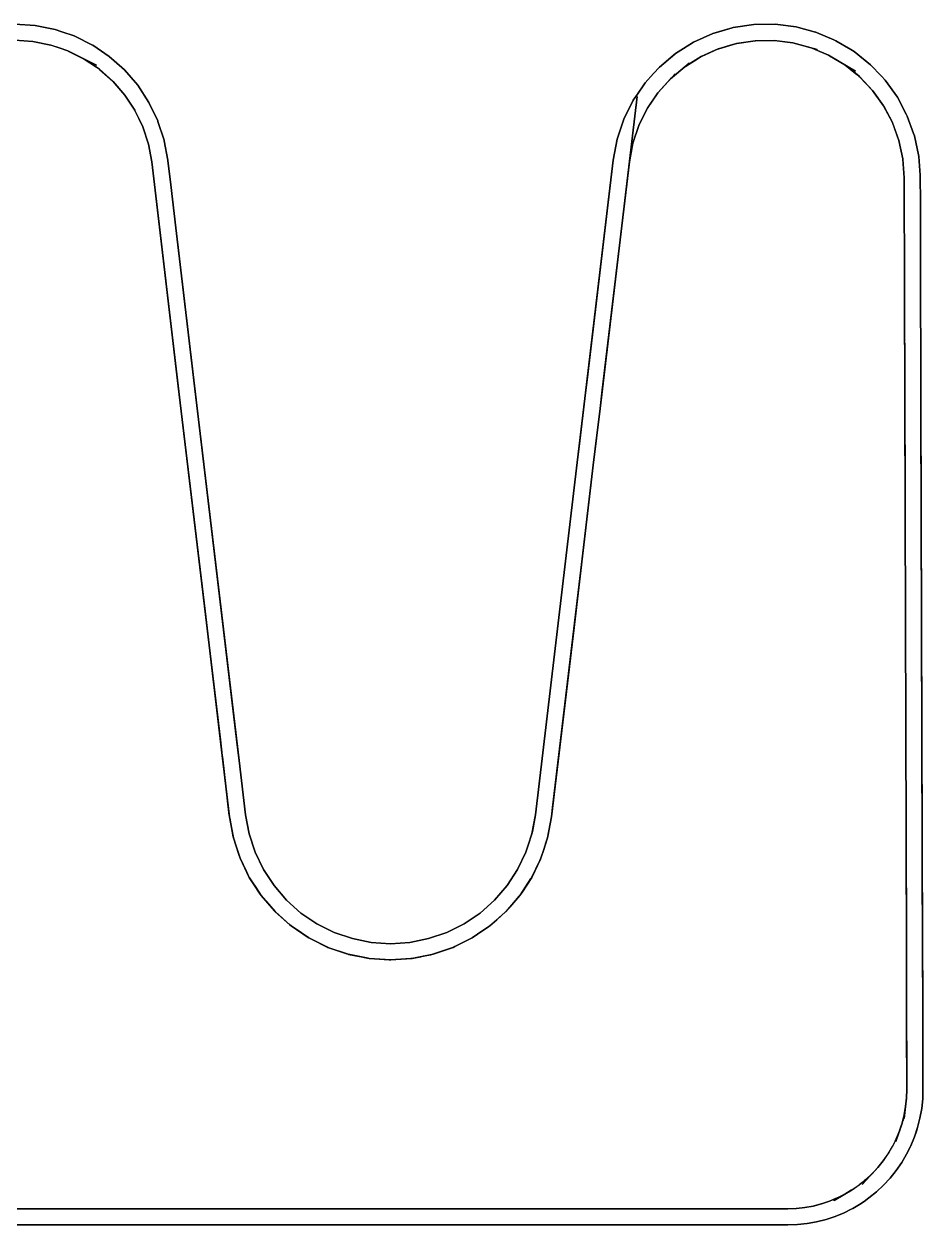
# Model space of a CAD drawing. Extents: x 0 to 2378, y 0 to 1682.
# Drawn here: x 1127.7 to 1294, y 993.3 to 1215.3 of the extents above; entities that cross this region are included whole.
import ezdxf

# ---------------------------------------------------------------- set-up
doc = ezdxf.new("R2010")
doc.units = 0
doc.layers.add('VISIBLE', color=7, linetype='CONTINUOUS')

msp = doc.modelspace()

# ---------------------------------------------------------------- linework, layer by layer
at = {"layer": 'VISIBLE'}
for p, q in [((1129.7938, 1215.0931), (1126.0438, 1215.3431)), ((1126.0438, 1215.3431), (1129.7938, 1215.0931)), ((1133.4839, 1214.353), (1129.7938, 1215.0931)), ((1129.7938, 1215.0931), (1133.4839, 1214.353)), ((1129.7938, 1215.0931), (1132.5875, 1214.5328)), ((1132.5875, 1214.5328), (1129.7938, 1215.0931)), ((1132.5875, 1214.5328), (1133.4839, 1214.353)), ((1133.4839, 1214.353), (1132.5875, 1214.5328)), ((1134.7677, 1213.9131), (1133.4839, 1214.353)), ((1133.4839, 1214.353), (1134.7677, 1213.9131)), ((1258.7245, 1214.6175), (1255.1638, 1213.573)), ((1255.1638, 1213.573), (1258.7245, 1214.6175)), ((1256.2891, 1213.9031), (1258.7245, 1214.6175)), ((1258.7245, 1214.6175), (1256.2891, 1213.9031)), ((1258.9138, 1214.6731), (1258.7245, 1214.6175)), ((1258.7245, 1214.6175), (1258.9138, 1214.6731)), ((1262.7739, 1215.2531), (1258.9138, 1214.6731)), ((1258.9138, 1214.6731), (1262.7739, 1215.2531)), ((1266.6839, 1215.293), (1262.7739, 1215.2531)), ((1262.7739, 1215.2531), (1266.6839, 1215.293)), ((1270.5638, 1214.8031), (1266.6839, 1215.293)), ((1266.6839, 1215.293), (1270.5638, 1214.8031)), ((1270.993, 1214.6872), (1270.5638, 1214.8031)), ((1270.5638, 1214.8031), (1270.993, 1214.6872)), ((1273.9088, 1213.9005), (1270.993, 1214.6872)), ((1270.993, 1214.6872), (1273.9088, 1213.9005)), ((1129.4039, 1212.123), (1126.0438, 1212.3431)), ((1126.0912, 1212.34), (1129.4039, 1212.123)), ((1129.4039, 1212.123), (1132.7039, 1211.463)), ((1132.7039, 1211.463), (1129.4039, 1212.123)), ((1129.4039, 1212.123), (1129.4503, 1212.1138)), ((1137.0438, 1213.133), (1134.7677, 1213.9131)), ((1134.7677, 1213.9131), (1137.0438, 1213.133)), ((1137.1679, 1213.0714), (1137.0438, 1213.133)), ((1137.0438, 1213.133), (1137.1679, 1213.0714)), ((1140.4039, 1211.463), (1137.1679, 1213.0714)), ((1137.1679, 1213.0714), (1140.4039, 1211.463)), ((1255.1638, 1213.573), (1251.5938, 1211.9731)), ((1251.5938, 1211.9731), (1255.1638, 1213.573)), ((1255.1638, 1213.573), (1256.2891, 1213.9031)), ((1256.2891, 1213.9031), (1255.1638, 1213.573)), ((1263.0139, 1212.263), (1259.5539, 1211.743)), ((1259.6026, 1211.7504), (1263.0139, 1212.263)), ((1266.5139, 1212.3031), (1263.0139, 1212.263)), ((1263.0139, 1212.263), (1263.0631, 1212.2636)), ((1263.0631, 1212.2636), (1266.5139, 1212.3031)), ((1266.5139, 1212.3031), (1266.5627, 1212.2969)), ((1269.9839, 1211.8631), (1266.5139, 1212.3031)), ((1266.5627, 1212.2969), (1269.9839, 1211.8631)), ((1274.3438, 1213.7831), (1273.9088, 1213.9005)), ((1273.9088, 1213.9005), (1274.3438, 1213.7831)), ((1273.9088, 1213.9005), (1274.2374, 1213.8118)), ((1274.2374, 1213.8118), (1273.9088, 1213.9005)), ((1274.2374, 1213.8118), (1274.3438, 1213.7831)), ((1274.3438, 1213.7831), (1274.2374, 1213.8118)), ((1277.5503, 1212.4292), (1274.3438, 1213.7831)), ((1274.3438, 1213.7831), (1277.5503, 1212.4292)), ((1277.9438, 1212.263), (1277.5503, 1212.4292)), ((1277.5503, 1212.4292), (1277.9438, 1212.263)), ((1280.6909, 1210.6148), (1277.9438, 1212.263)), ((1277.9438, 1212.263), (1280.6909, 1210.6148)), ((1129.4503, 1212.1138), (1132.7039, 1211.463)), ((1132.7039, 1211.463), (1132.7253, 1211.4557)), ((1132.7253, 1211.4557), (1132.7039, 1211.463)), ((1132.7253, 1211.4557), (1132.741, 1211.4556)), ((1132.741, 1211.4556), (1132.7253, 1211.4557)), ((1132.7253, 1211.4557), (1132.7486, 1211.4477)), ((1134.2681, 1210.9269), (1132.7253, 1211.4557)), ((1132.7486, 1211.4477), (1134.2681, 1210.9269)), ((1135.8838, 1210.373), (1134.2681, 1210.9269)), ((1134.2681, 1210.9269), (1135.8838, 1210.373)), ((1135.8838, 1210.373), (1141.1425, 1207.7525)), ((1141.1425, 1207.7525), (1135.8838, 1210.373)), ((1135.8838, 1210.373), (1135.9262, 1210.3519)), ((1138.8939, 1208.873), (1135.8838, 1210.373)), ((1135.9262, 1210.3519), (1138.8939, 1208.873)), ((1140.4799, 1211.4116), (1140.4039, 1211.463)), ((1140.4039, 1211.463), (1140.4799, 1211.4116)), ((1143.5238, 1209.353), (1140.4799, 1211.4116)), ((1140.4799, 1211.4116), (1143.5238, 1209.353)), ((1140.4799, 1211.4116), (1141.3031, 1210.8549)), ((1141.3031, 1210.8549), (1140.4799, 1211.4116)), ((1141.3031, 1210.8549), (1143.5238, 1209.353)), ((1143.5238, 1209.353), (1141.3031, 1210.8549)), ((1249.7126, 1210.7909), (1248.2838, 1209.8931)), ((1248.2838, 1209.8931), (1249.7126, 1210.7909)), ((1251.5938, 1211.9731), (1249.7126, 1210.7909)), ((1249.7126, 1210.7909), (1251.5938, 1211.9731)), ((1253.0139, 1209.323), (1256.184, 1210.7541)), ((1256.184, 1210.7541), (1253.0139, 1209.323)), ((1256.184, 1210.7541), (1253.8571, 1209.7037)), ((1253.8571, 1209.7037), (1256.184, 1210.7541)), ((1256.2039, 1210.763), (1256.184, 1210.7541)), ((1256.184, 1210.7541), (1256.2039, 1210.763)), ((1259.5539, 1211.743), (1256.2039, 1210.763)), ((1256.2039, 1210.763), (1258.8948, 1211.5502)), ((1258.8948, 1211.5502), (1256.2039, 1210.763)), ((1256.2039, 1210.763), (1256.251, 1210.7769)), ((1256.251, 1210.7769), (1259.5539, 1211.743)), ((1259.5539, 1211.743), (1259.6026, 1211.7504)), ((1269.9839, 1211.8631), (1274.4893, 1210.6501)), ((1274.4893, 1210.6501), (1269.9839, 1211.8631)), ((1269.9839, 1211.8631), (1270.0315, 1211.8502)), ((1273.3639, 1210.9531), (1269.9839, 1211.8631)), ((1270.0315, 1211.8502), (1273.3639, 1210.9531)), ((1273.3639, 1210.9531), (1274.0189, 1210.6744)), ((1274.0189, 1210.6744), (1273.3639, 1210.9531)), ((1273.3639, 1210.9531), (1273.4092, 1210.9337)), ((1274.0704, 1210.6524), (1273.3639, 1210.9531)), ((1273.4092, 1210.9337), (1274.0704, 1210.6524)), ((1274.0189, 1210.6744), (1274.0704, 1210.6524)), ((1274.0704, 1210.6524), (1274.0189, 1210.6744)), ((1276.5839, 1209.5831), (1274.0704, 1210.6524)), ((1274.0704, 1210.6524), (1276.5839, 1209.5831)), ((1281.2938, 1210.2531), (1280.6909, 1210.6148)), ((1280.6909, 1210.6148), (1281.2938, 1210.2531)), ((1284.3438, 1207.8131), (1281.2938, 1210.2531)), ((1281.2938, 1210.2531), (1284.3438, 1207.8131)), ((1281.2938, 1210.2531), (1282.3448, 1209.4123)), ((1282.3448, 1209.4123), (1281.2938, 1210.2531)), ((1138.8939, 1208.873), (1141.1468, 1207.3469)), ((1141.1468, 1207.3469), (1138.8939, 1208.873)), ((1138.8939, 1208.873), (1138.9331, 1208.8464)), ((1138.9331, 1208.8464), (1141.1468, 1207.3469)), ((1145.8391, 1207.2932), (1143.5238, 1209.353)), ((1143.5238, 1209.353), (1145.8391, 1207.2932)), ((1248.2838, 1209.8931), (1245.2838, 1207.383)), ((1245.2838, 1207.383), (1248.2838, 1209.8931)), ((1245.2838, 1207.383), (1248.1275, 1209.7623)), ((1248.1275, 1209.7623), (1245.2838, 1207.383)), ((1248.1275, 1209.7623), (1248.2838, 1209.8931)), ((1248.2838, 1209.8931), (1248.1275, 1209.7623)), ((1248.4375, 1206.1204), (1250.7999, 1208.0949)), ((1250.7999, 1208.0949), (1248.4375, 1206.1204)), ((1253.0139, 1209.323), (1250.0438, 1207.463)), ((1250.0438, 1207.463), (1250.7627, 1207.9132)), ((1250.7627, 1207.9132), (1250.0438, 1207.463)), ((1250.0857, 1207.4892), (1253.0139, 1209.323)), ((1250.7627, 1207.9132), (1250.7648, 1207.9145)), ((1250.7648, 1207.9145), (1250.7627, 1207.9132)), ((1250.7648, 1207.9145), (1252.2763, 1208.8611)), ((1252.2763, 1208.8611), (1250.7648, 1207.9145)), ((1253.8571, 1209.7037), (1253.0139, 1209.323)), ((1253.0139, 1209.323), (1253.0588, 1209.3433)), ((1253.0588, 1209.3433), (1253.8571, 1209.7037)), ((1276.5839, 1209.5831), (1281.5347, 1206.629)), ((1281.5347, 1206.629), (1276.5839, 1209.5831)), ((1276.5839, 1209.5831), (1276.6261, 1209.5578)), ((1276.7746, 1209.4693), (1276.5839, 1209.5831)), ((1276.6261, 1209.5578), (1276.7746, 1209.4693)), ((1279.5839, 1207.793), (1276.7746, 1209.4693)), ((1276.7746, 1209.4693), (1279.5839, 1207.793)), ((1279.5839, 1207.793), (1281.5629, 1206.2055)), ((1281.5629, 1206.2055), (1279.5839, 1207.793)), ((1279.5839, 1207.793), (1279.6223, 1207.7622)), ((1282.1493, 1205.7351), (1279.5839, 1207.793)), ((1279.6223, 1207.7622), (1282.1493, 1205.7351)), ((1282.3448, 1209.4123), (1284.3438, 1207.8131)), ((1284.3438, 1207.8131), (1282.3448, 1209.4123)), ((1286.3576, 1205.687), (1284.3438, 1207.8131)), ((1284.3438, 1207.8131), (1286.3576, 1205.687)), ((1141.1468, 1207.3469), (1141.2352, 1207.287)), ((1141.2352, 1207.287), (1141.1468, 1207.3469)), ((1141.6838, 1206.9831), (1141.1468, 1207.3469)), ((1141.1468, 1207.3469), (1141.6838, 1206.9831)), ((1141.6838, 1206.9831), (1141.7192, 1206.9516)), ((1144.1938, 1204.7531), (1141.6838, 1206.9831)), ((1141.7192, 1206.9516), (1144.1938, 1204.7531)), ((1146.3338, 1206.853), (1145.8391, 1207.2932)), ((1145.8391, 1207.2932), (1146.3338, 1206.853)), ((1148.7938, 1204.013), (1146.3338, 1206.853)), ((1146.3338, 1206.853), (1148.7938, 1204.013)), ((1244.187, 1206.169), (1242.6638, 1204.4831)), ((1242.6638, 1204.4831), (1244.187, 1206.169)), ((1245.2838, 1207.383), (1244.187, 1206.169)), ((1244.187, 1206.169), (1245.2838, 1207.383)), ((1245.0139, 1202.623), (1248.1776, 1206.1234)), ((1248.1776, 1206.1234), (1245.0139, 1202.623)), ((1247.3639, 1205.2231), (1248.4375, 1206.1204)), ((1248.4375, 1206.1204), (1247.3639, 1205.2231)), ((1247.4016, 1205.2546), (1248.4375, 1206.1204)), ((1250.0438, 1207.463), (1248.4375, 1206.1204)), ((1248.4375, 1206.1204), (1250.0438, 1207.463)), ((1250.0438, 1207.463), (1250.0857, 1207.4892)), ((1281.5629, 1206.2055), (1282.1493, 1205.7351)), ((1282.1493, 1205.7351), (1281.5629, 1206.2055)), ((1282.3138, 1205.603), (1282.1493, 1205.7351)), ((1282.1493, 1205.7351), (1282.3138, 1205.603)), ((1282.3138, 1205.603), (1282.3478, 1205.5673)), ((1284.7238, 1203.0631), (1282.3138, 1205.603)), ((1282.3478, 1205.5673), (1284.7238, 1203.0631)), ((1287.0338, 1204.9731), (1286.3576, 1205.687)), ((1286.3576, 1205.687), (1287.0338, 1204.9731)), ((1144.1938, 1204.7531), (1144.2248, 1204.7171)), ((1146.3939, 1202.2031), (1144.1938, 1204.7531)), ((1144.2248, 1204.7171), (1146.3939, 1202.2031)), ((1150.8538, 1200.8631), (1148.7938, 1204.013)), ((1148.7938, 1204.013), (1150.8538, 1200.8631)), ((1242.4213, 1204.1285), (1241.2105, 1202.3589)), ((1241.2105, 1202.3589), (1242.4213, 1204.1285)), ((1242.6638, 1204.4831), (1242.4213, 1204.1285)), ((1242.4213, 1204.1285), (1242.6638, 1204.4831)), ((1247.3639, 1205.2231), (1245.0139, 1202.623)), ((1245.047, 1202.6597), (1247.3639, 1205.2231)), ((1247.3639, 1205.2231), (1247.4016, 1205.2546)), ((1289.3138, 1201.793), (1287.0338, 1204.9731)), ((1287.0338, 1204.9731), (1289.3138, 1201.793)), ((1146.3939, 1202.2031), (1146.4199, 1202.1635)), ((1148.2438, 1199.3931), (1146.3939, 1202.2031)), ((1146.4199, 1202.1635), (1148.2438, 1199.3931)), ((1234.3017, 1144.2418), (1241.1598, 1201.9324)), ((1241.1598, 1201.9324), (1234.3017, 1144.2418)), ((1240.4539, 1201.2531), (1238.7138, 1197.7531)), ((1238.7138, 1197.7531), (1240.4539, 1201.2531)), ((1241.2105, 1202.3589), (1240.4539, 1201.2531)), ((1240.4539, 1201.2531), (1241.2105, 1202.3589)), ((1245.0139, 1202.623), (1243.0438, 1199.7331)), ((1243.0716, 1199.7738), (1245.0139, 1202.623)), ((1245.0139, 1202.623), (1245.047, 1202.6597)), ((1284.7238, 1203.0631), (1284.7524, 1203.0229)), ((1286.7538, 1200.213), (1284.7238, 1203.0631)), ((1284.7524, 1203.0229), (1286.7538, 1200.213)), ((1290.9412, 1198.6821), (1289.3138, 1201.793)), ((1289.3138, 1201.793), (1290.9412, 1198.6821)), ((1148.2438, 1199.3931), (1148.2644, 1199.3504)), ((1149.7039, 1196.3631), (1148.2438, 1199.3931)), ((1148.2644, 1199.3504), (1149.7039, 1196.3631)), ((1150.9194, 1200.7267), (1150.8538, 1200.8631)), ((1150.8538, 1200.8631), (1150.9194, 1200.7267)), ((1152.4839, 1197.4731), (1150.9194, 1200.7267)), ((1150.9194, 1200.7267), (1152.4839, 1197.4731)), ((1243.0438, 1199.7331), (1241.4839, 1196.603)), ((1241.5058, 1196.6471), (1243.0438, 1199.7331)), ((1243.0438, 1199.7331), (1243.0716, 1199.7738)), ((1286.7538, 1200.213), (1286.7768, 1200.1695)), ((1288.3838, 1197.123), (1286.7538, 1200.213)), ((1286.7768, 1200.1695), (1288.3838, 1197.123)), ((1152.5233, 1197.3528), (1152.4839, 1197.4731)), ((1152.4839, 1197.4731), (1152.5233, 1197.3528)), ((1153.6539, 1193.903), (1152.5233, 1197.3528)), ((1152.5233, 1197.3528), (1153.6539, 1193.903)), ((1238.7138, 1197.7531), (1237.4738, 1194.0531)), ((1237.4738, 1194.0531), (1238.7138, 1197.7531)), ((1241.4839, 1196.603), (1240.3739, 1193.293)), ((1240.3895, 1193.3397), (1241.4839, 1196.603)), ((1241.4839, 1196.603), (1241.5058, 1196.6471)), ((1288.3838, 1197.123), (1288.4005, 1197.0767)), ((1289.5638, 1193.8331), (1288.3838, 1197.123)), ((1288.4005, 1197.0767), (1289.5638, 1193.8331)), ((1291.1238, 1198.3331), (1290.9412, 1198.6821)), ((1290.9412, 1198.6821), (1291.1238, 1198.3331)), ((1292.3003, 1195.078), (1291.1238, 1198.3331)), ((1291.1238, 1198.3331), (1292.3003, 1195.078)), ((1149.7039, 1196.3631), (1149.7186, 1196.318)), ((1150.7539, 1193.1631), (1149.7039, 1196.3631)), ((1149.7186, 1196.318), (1150.7539, 1193.1631)), ((1292.4539, 1194.653), (1292.3003, 1195.078)), ((1292.3003, 1195.078), (1292.4539, 1194.653)), ((1293.1886, 1191.1791), (1292.4539, 1194.653)), ((1292.4539, 1194.653), (1293.1886, 1191.1791)), ((1150.7539, 1193.1631), (1150.7624, 1193.1164)), ((1151.3639, 1189.853), (1150.7539, 1193.1631)), ((1150.7624, 1193.1164), (1151.3639, 1189.853)), ((1153.6812, 1193.7564), (1153.6539, 1193.903)), ((1153.6539, 1193.903), (1153.6812, 1193.7564)), ((1154.3439, 1190.2031), (1153.6812, 1193.7564)), ((1153.6812, 1193.7564), (1154.3439, 1190.2031)), ((1237.4738, 1194.0531), (1236.7438, 1190.2031)), ((1236.7438, 1190.2031), (1237.4738, 1194.0531)), ((1240.3739, 1193.293), (1239.7238, 1189.853)), ((1239.733, 1189.9015), (1240.3739, 1193.293)), ((1240.3739, 1193.293), (1240.3895, 1193.3397)), ((1289.5638, 1193.8331), (1289.5741, 1193.7847)), ((1290.2938, 1190.403), (1289.5638, 1193.8331)), ((1289.5741, 1193.7847), (1290.2938, 1190.403)), ((1154.3548, 1190.111), (1154.3439, 1190.2031)), ((1154.3439, 1190.2031), (1154.3548, 1190.111)), ((1154.8914, 1185.5972), (1154.3548, 1190.111)), ((1154.3548, 1190.111), (1154.8914, 1185.5972)), ((1236.7438, 1190.2031), (1231.5053, 1146.1361)), ((1231.5053, 1146.1361), (1236.7438, 1190.2031)), ((1231.9143, 1149.5761), (1236.7438, 1190.2031)), ((1236.7438, 1190.2031), (1231.9143, 1149.5761)), ((1290.2938, 1190.403), (1290.2974, 1190.354)), ((1290.5438, 1186.9231), (1290.2938, 1190.403)), ((1290.2974, 1190.354), (1290.5438, 1186.9231)), ((1293.2639, 1190.823), (1293.1886, 1191.1791)), ((1293.1886, 1191.1791), (1293.2639, 1190.823)), ((1293.5091, 1187.4071), (1293.2639, 1190.823)), ((1293.2639, 1190.823), (1293.5091, 1187.4071)), ((1151.3639, 1189.853), (1156.6607, 1145.2955)), ((1156.6607, 1145.2955), (1151.3639, 1189.853)), ((1151.3639, 1189.853), (1151.5665, 1188.1481)), ((1156.2927, 1148.391), (1151.3639, 1189.853)), ((1151.5665, 1188.1481), (1156.2927, 1148.391)), ((1239.7238, 1189.853), (1234.711, 1147.6847)), ((1234.711, 1147.6847), (1239.7238, 1189.853)), ((1239.7238, 1189.853), (1239.733, 1189.9015)), ((1155.8316, 1177.6881), (1154.8914, 1185.5972)), ((1154.8914, 1185.5972), (1155.8316, 1177.6881)), ((1290.5438, 1186.9231), (1290.7271, 1125.1466)), ((1290.7271, 1125.1466), (1290.5438, 1186.9231)), ((1290.5438, 1186.9231), (1290.5509, 1184.5497)), ((1290.7181, 1128.1924), (1290.5438, 1186.9231)), ((1293.5438, 1186.9231), (1293.5091, 1187.4071)), ((1293.5091, 1187.4071), (1293.5438, 1186.9231)), ((1293.5564, 1182.7013), (1293.5438, 1186.9231)), ((1293.5438, 1186.9231), (1293.5564, 1182.7013)), ((1290.5509, 1184.5497), (1290.7181, 1128.1924)), ((1293.5793, 1174.966), (1293.5564, 1182.7013)), ((1293.5564, 1182.7013), (1293.5793, 1174.966)), ((1159.7373, 1144.8331), (1155.8316, 1177.6881)), ((1155.8316, 1177.6881), (1159.7373, 1144.8331)), ((1155.8316, 1177.6881), (1159.3693, 1147.9287)), ((1159.3693, 1147.9287), (1155.8316, 1177.6881)), ((1293.6731, 1143.364), (1293.5793, 1174.966)), ((1293.5793, 1174.966), (1293.6731, 1143.364)), ((1156.6607, 1145.2955), (1156.2927, 1148.391)), ((1156.2927, 1148.391), (1156.6607, 1145.2955)), ((1159.3693, 1147.9287), (1159.7373, 1144.8331)), ((1159.7373, 1144.8331), (1159.3693, 1147.9287)), ((1231.5053, 1146.1361), (1231.9143, 1149.5761)), ((1231.9143, 1149.5761), (1231.5053, 1146.1361)), ((1231.5053, 1146.1361), (1230.0934, 1134.2593)), ((1230.0934, 1134.2593), (1231.5053, 1146.1361)), ((1230.4488, 1137.2484), (1231.5053, 1146.1361)), ((1231.5053, 1146.1361), (1230.4488, 1137.2484)), ((1234.711, 1147.6847), (1234.3017, 1144.2418)), ((1234.3017, 1144.2418), (1234.711, 1147.6847)), ((1156.6607, 1145.2955), (1161.2333, 1106.8308)), ((1161.2333, 1106.8308), (1156.6607, 1145.2955)), ((1164.0665, 1082.9971), (1156.6607, 1145.2955)), ((1156.6607, 1145.2955), (1164.0665, 1082.9971)), ((1167.5367, 1079.2236), (1159.7373, 1144.8331)), ((1159.7373, 1144.8331), (1167.5367, 1079.2236)), ((1159.7373, 1144.8331), (1167.1973, 1082.0788)), ((1167.1973, 1082.0788), (1159.7373, 1144.8331)), ((1233.062, 1133.8131), (1234.3017, 1144.2418)), ((1234.3017, 1144.2418), (1233.062, 1133.8131)), ((1234.3017, 1144.2418), (1233.4174, 1136.8023)), ((1233.4174, 1136.8023), (1234.3017, 1144.2418)), ((1293.7285, 1124.6955), (1293.6731, 1143.364)), ((1293.6731, 1143.364), (1293.7285, 1124.6955)), ((1293.6731, 1143.364), (1293.7194, 1127.7414)), ((1293.7194, 1127.7414), (1293.6731, 1143.364)), ((1230.0934, 1134.2593), (1230.4488, 1137.2484)), ((1230.4488, 1137.2484), (1230.0934, 1134.2593)), ((1233.4174, 1136.8023), (1233.062, 1133.8131)), ((1233.062, 1133.8131), (1233.4174, 1136.8023)), ((1230.0934, 1134.2593), (1222.3538, 1069.153)), ((1222.3538, 1069.153), (1230.0934, 1134.2593)), ((1229.5591, 1104.3466), (1233.062, 1133.8131)), ((1233.062, 1133.8131), (1229.5591, 1104.3466)), ((1233.062, 1133.8131), (1230.7498, 1114.3622)), ((1230.7498, 1114.3622), (1233.062, 1133.8131)), ((1290.7271, 1125.1466), (1290.7181, 1128.1924)), ((1290.7181, 1128.1924), (1290.7271, 1125.1466)), ((1293.7194, 1127.7414), (1293.7285, 1124.6955)), ((1293.7285, 1124.6955), (1293.7194, 1127.7414)), ((1290.7271, 1125.1466), (1290.9037, 1065.6613)), ((1290.9037, 1065.6613), (1290.7271, 1125.1466)), ((1290.9627, 1045.7741), (1290.7271, 1125.1466)), ((1290.7271, 1125.1466), (1290.9627, 1045.7741)), ((1293.9732, 1042.2365), (1293.7285, 1124.6955)), ((1293.7285, 1124.6955), (1293.9732, 1042.2365)), ((1293.7285, 1124.6955), (1293.9653, 1044.8933)), ((1293.9653, 1044.8933), (1293.7285, 1124.6955)), ((1230.7498, 1114.3622), (1225.3338, 1068.8031)), ((1225.5365, 1070.508), (1230.7498, 1114.3622)), ((1161.2333, 1106.8308), (1164.4062, 1080.1394)), ((1164.4062, 1080.1394), (1161.2333, 1106.8308)), ((1225.3338, 1068.8031), (1229.491, 1103.7732)), ((1229.491, 1103.7732), (1225.3338, 1068.8031)), ((1229.491, 1103.7732), (1229.5591, 1104.3466)), ((1229.5591, 1104.3466), (1229.491, 1103.7732)), ((1164.4062, 1080.1394), (1164.0665, 1082.9971)), ((1164.0665, 1082.9971), (1164.4062, 1080.1394)), ((1167.1973, 1082.0788), (1167.5367, 1079.2236)), ((1167.5367, 1079.2236), (1167.1973, 1082.0788)), ((1164.4062, 1080.1394), (1164.4385, 1079.8676)), ((1164.4385, 1079.8676), (1164.4062, 1080.1394)), ((1165.7539, 1068.8031), (1164.4062, 1080.1394)), ((1164.4062, 1080.1394), (1165.7539, 1068.8031)), ((1164.4385, 1079.8676), (1165.7268, 1069.0307)), ((1165.7268, 1069.0307), (1164.4385, 1079.8676)), ((1168.7339, 1069.153), (1167.5367, 1079.2236)), ((1167.5367, 1079.2236), (1168.7339, 1069.153)), ((1225.3338, 1068.8031), (1225.5365, 1070.508)), ((1165.7268, 1069.0307), (1165.7404, 1068.9167)), ((1165.7404, 1068.9167), (1165.7268, 1069.0307)), ((1165.7404, 1068.9167), (1165.7526, 1068.8135)), ((1165.7526, 1068.8135), (1165.7404, 1068.9167)), ((1165.7526, 1068.8135), (1165.7539, 1068.8031)), ((1165.7539, 1068.8031), (1165.7526, 1068.8135)), ((1165.7539, 1068.8031), (1165.7684, 1068.7254)), ((1165.7684, 1068.7254), (1165.7539, 1068.8031)), ((1165.7539, 1068.8031), (1165.7641, 1068.7483)), ((1166.4839, 1064.9131), (1165.7539, 1068.8031)), ((1165.7641, 1068.7483), (1166.4839, 1064.9131)), ((1165.7684, 1068.7254), (1165.7821, 1068.6524)), ((1165.7821, 1068.6524), (1165.7684, 1068.7254)), ((1165.7821, 1068.6524), (1165.7929, 1068.5952)), ((1165.7929, 1068.5952), (1165.7821, 1068.6524)), ((1165.7929, 1068.5952), (1165.8006, 1068.5541)), ((1165.8006, 1068.5541), (1165.7929, 1068.5952)), ((1165.8006, 1068.5541), (1165.8055, 1068.5281)), ((1165.8055, 1068.5281), (1165.8006, 1068.5541)), ((1165.8055, 1068.5281), (1165.8076, 1068.5165)), ((1165.8076, 1068.5165), (1165.8055, 1068.5281)), ((1165.8076, 1068.5165), (1166.4459, 1065.1151)), ((1166.4459, 1065.1151), (1165.8076, 1068.5165)), ((1169.3838, 1065.653), (1168.7339, 1069.153)), ((1168.7339, 1069.153), (1169.3838, 1065.653)), ((1222.3538, 1069.153), (1221.7039, 1065.653)), ((1221.7039, 1065.653), (1222.3538, 1069.153)), ((1221.7808, 1066.0675), (1222.3538, 1069.153)), ((1222.3538, 1069.153), (1221.7808, 1066.0675)), ((1224.6038, 1064.9131), (1225.3338, 1068.8031)), ((1225.3338, 1068.8031), (1224.6038, 1064.9131)), ((1225.3338, 1068.8031), (1224.6619, 1065.2224)), ((1224.6619, 1065.2224), (1225.3338, 1068.8031)), ((1170.4938, 1062.2731), (1169.3838, 1065.653)), ((1169.3838, 1065.653), (1170.4938, 1062.2731)), ((1221.7039, 1065.653), (1221.0222, 1063.5772)), ((1221.0222, 1063.5772), (1221.7039, 1065.653)), ((1221.7039, 1065.653), (1221.7808, 1066.0675)), ((1221.7808, 1066.0675), (1221.7039, 1065.653)), ((1290.9037, 1065.6613), (1290.9705, 1043.1148)), ((1290.9705, 1043.1148), (1290.9037, 1065.6613)), ((1166.4459, 1065.1151), (1166.4462, 1065.1136)), ((1166.4462, 1065.1136), (1166.4459, 1065.1151)), ((1166.4462, 1065.1136), (1166.4839, 1064.9131)), ((1166.4839, 1064.9131), (1166.4462, 1065.1136)), ((1166.4839, 1064.9131), (1167.4957, 1061.8198)), ((1167.4957, 1061.8198), (1166.4839, 1064.9131)), ((1166.4839, 1064.9131), (1166.5012, 1064.8601)), ((1167.7138, 1061.153), (1166.4839, 1064.9131)), ((1166.5012, 1064.8601), (1167.7138, 1061.153)), ((1221.0222, 1063.5772), (1220.5939, 1062.2731)), ((1220.5939, 1062.2731), (1221.0222, 1063.5772)), ((1224.5367, 1064.7078), (1223.8922, 1062.7376)), ((1223.8922, 1062.7376), (1224.5367, 1064.7078)), ((1223.8922, 1062.7376), (1224.2929, 1063.9624)), ((1224.2929, 1063.9624), (1223.8922, 1062.7376)), ((1224.2929, 1063.9624), (1224.6038, 1064.9131)), ((1224.6038, 1064.9131), (1224.2929, 1063.9624)), ((1224.6038, 1064.9131), (1224.5367, 1064.7078)), ((1224.5367, 1064.7078), (1224.6038, 1064.9131)), ((1224.6619, 1065.2224), (1224.6038, 1064.9131)), ((1224.6038, 1064.9131), (1224.6141, 1064.9678)), ((1224.6141, 1064.9678), (1224.6619, 1065.2224)), ((1167.4957, 1061.8198), (1167.7138, 1061.153)), ((1167.7138, 1061.153), (1167.4957, 1061.8198)), ((1172.0339, 1059.0531), (1170.4938, 1062.2731)), ((1170.4938, 1062.2731), (1172.0339, 1059.0531)), ((1220.5939, 1062.2731), (1219.0538, 1059.0531)), ((1219.0538, 1059.0531), (1220.5939, 1062.2731)), ((1223.3739, 1061.153), (1223.8922, 1062.7376)), ((1223.8922, 1062.7376), (1223.3739, 1061.153)), ((1223.3739, 1061.153), (1223.3912, 1061.206)), ((1223.3912, 1061.206), (1223.8922, 1062.7376)), ((1167.7138, 1061.153), (1168.9003, 1058.676)), ((1168.9003, 1058.676), (1167.7138, 1061.153)), ((1167.7138, 1061.153), (1167.7379, 1061.1028)), ((1169.4239, 1057.583), (1167.7138, 1061.153)), ((1167.7379, 1061.1028), (1169.4239, 1057.583)), ((1173.9938, 1056.083), (1172.0339, 1059.0531)), ((1172.0339, 1059.0531), (1173.9938, 1056.083)), ((1219.0538, 1059.0531), (1217.0939, 1056.083)), ((1217.0939, 1056.083), (1219.0538, 1059.0531)), ((1223.2914, 1060.9809), (1221.6638, 1057.583)), ((1221.685, 1057.6271), (1223.1727, 1060.7331)), ((1223.1727, 1060.7331), (1221.685, 1057.6271)), ((1221.6879, 1057.6333), (1223.2914, 1060.9809)), ((1223.1727, 1060.7331), (1223.3739, 1061.153)), ((1223.3739, 1061.153), (1223.1727, 1060.7331)), ((1223.3739, 1061.153), (1223.2914, 1060.9809)), ((1223.2914, 1060.9809), (1223.3739, 1061.153)), ((1168.9003, 1058.676), (1169.4239, 1057.583)), ((1169.4239, 1057.583), (1168.9003, 1058.676)), ((1169.4239, 1057.583), (1170.6116, 1055.7713)), ((1170.6116, 1055.7713), (1169.4239, 1057.583)), ((1169.4239, 1057.583), (1169.4544, 1057.5364)), ((1170.2611, 1056.306), (1169.4239, 1057.583)), ((1169.4544, 1057.5364), (1170.2611, 1056.306)), ((1221.5216, 1057.366), (1219.4938, 1054.2731)), ((1219.5244, 1054.3197), (1221.5216, 1057.366)), ((1219.809, 1054.7539), (1221.6638, 1057.583)), ((1221.6638, 1057.583), (1219.809, 1054.7539)), ((1221.6638, 1057.583), (1221.5216, 1057.366)), ((1221.5216, 1057.366), (1221.6638, 1057.583)), ((1221.6638, 1057.583), (1221.6879, 1057.6333)), ((1221.6638, 1057.583), (1221.685, 1057.6271)), ((1221.685, 1057.6271), (1221.6638, 1057.583)), ((1171.4591, 1054.4786), (1170.2611, 1056.306)), ((1170.2611, 1056.306), (1171.4591, 1054.4786)), ((1170.6116, 1055.7713), (1171.5939, 1054.2731)), ((1171.5939, 1054.2731), (1170.6116, 1055.7713)), ((1176.3238, 1053.3831), (1173.9938, 1056.083)), ((1173.9938, 1056.083), (1176.3238, 1053.3831)), ((1217.0939, 1056.083), (1214.7639, 1053.3831)), ((1214.7639, 1053.3831), (1217.0939, 1056.083)), ((1219.4938, 1054.2731), (1219.809, 1054.7539)), ((1219.809, 1054.7539), (1219.4938, 1054.2731)), ((1171.5939, 1054.2731), (1171.4591, 1054.4786)), ((1171.4591, 1054.4786), (1171.5939, 1054.2731)), ((1171.5939, 1054.2731), (1172.5792, 1053.1318)), ((1172.5792, 1053.1318), (1171.5939, 1054.2731)), ((1171.5939, 1054.2731), (1171.6303, 1054.2308)), ((1174.0587, 1051.4181), (1171.5939, 1054.2731)), ((1171.6303, 1054.2308), (1174.0587, 1051.4181)), ((1172.5792, 1053.1318), (1172.5792, 1053.1317)), ((1172.5792, 1053.1317), (1172.5792, 1053.1318)), ((1172.5792, 1053.1317), (1174.1838, 1051.2731)), ((1174.1838, 1051.2731), (1172.5792, 1053.1317)), ((1178.9839, 1051.013), (1176.3238, 1053.3831)), ((1176.3238, 1053.3831), (1178.9839, 1051.013)), ((1214.7639, 1053.3831), (1212.1038, 1051.013)), ((1212.1038, 1051.013), (1214.7639, 1053.3831)), ((1219.348, 1054.1042), (1216.9039, 1051.2731)), ((1216.9403, 1051.3153), (1219.348, 1054.1042)), ((1217.6329, 1052.1175), (1219.4938, 1054.2731)), ((1219.4938, 1054.2731), (1217.6329, 1052.1175)), ((1219.4938, 1054.2731), (1219.348, 1054.1042)), ((1219.348, 1054.1042), (1219.4938, 1054.2731)), ((1219.4938, 1054.2731), (1219.5244, 1054.3197)), ((1174.1838, 1051.2731), (1174.0587, 1051.4181)), ((1174.0587, 1051.4181), (1174.1838, 1051.2731)), ((1174.1838, 1051.2731), (1174.6998, 1050.8147)), ((1174.6998, 1050.8147), (1174.1838, 1051.2731)), ((1174.1838, 1051.2731), (1174.2255, 1051.236)), ((1176.9156, 1048.8459), (1174.1838, 1051.2731)), ((1174.2255, 1051.236), (1176.9156, 1048.8459)), ((1174.6998, 1050.8147), (1176.883, 1048.8748)), ((1176.883, 1048.8748), (1174.6998, 1050.8147)), ((1181.9338, 1049.0231), (1178.9839, 1051.013)), ((1178.9839, 1051.013), (1181.9338, 1049.0231)), ((1212.1038, 1051.013), (1209.1539, 1049.0231)), ((1209.1539, 1049.0231), (1212.1038, 1051.013)), ((1216.7088, 1051.0997), (1213.9438, 1048.6431)), ((1213.9855, 1048.6801), (1216.7088, 1051.0997)), ((1215.2172, 1049.7744), (1216.9039, 1051.2731)), ((1216.9039, 1051.2731), (1215.2172, 1049.7744)), ((1216.9039, 1051.2731), (1216.7088, 1051.0997)), ((1216.7088, 1051.0997), (1216.9039, 1051.2731)), ((1216.9039, 1051.2731), (1217.6329, 1052.1175)), ((1217.6329, 1052.1175), (1216.9039, 1051.2731)), ((1216.9039, 1051.2731), (1216.9403, 1051.3153)), ((1176.883, 1048.8748), (1177.1439, 1048.6431)), ((1177.1439, 1048.6431), (1176.883, 1048.8748)), ((1177.1439, 1048.6431), (1176.9156, 1048.8459)), ((1176.9156, 1048.8459), (1177.1439, 1048.6431)), ((1177.1439, 1048.6431), (1179.0854, 1047.3349)), ((1179.0854, 1047.3349), (1177.1439, 1048.6431)), ((1177.1439, 1048.6431), (1177.1901, 1048.6119)), ((1180.3128, 1046.5079), (1177.1439, 1048.6431)), ((1177.1901, 1048.6119), (1180.3128, 1046.5079)), ((1185.1239, 1047.4331), (1181.9338, 1049.0231)), ((1181.9338, 1049.0231), (1185.1239, 1047.4331)), ((1209.1539, 1049.0231), (1205.9638, 1047.4331)), ((1205.9638, 1047.4331), (1209.1539, 1049.0231)), ((1213.7539, 1048.5151), (1210.6638, 1046.4331)), ((1210.71, 1046.4642), (1213.7539, 1048.5151)), ((1212.6414, 1047.7655), (1213.9438, 1048.6431)), ((1213.9438, 1048.6431), (1212.6414, 1047.7655)), ((1213.9438, 1048.6431), (1213.7539, 1048.5151)), ((1213.7539, 1048.5151), (1213.9438, 1048.6431)), ((1213.9438, 1048.6431), (1215.2172, 1049.7744)), ((1215.2172, 1049.7744), (1213.9438, 1048.6431)), ((1213.9438, 1048.6431), (1213.9855, 1048.6801)), ((1179.0854, 1047.3349), (1180.4239, 1046.4331)), ((1180.4239, 1046.4331), (1179.0854, 1047.3349)), ((1180.4239, 1046.4331), (1180.3128, 1046.5079)), ((1180.3128, 1046.5079), (1180.4239, 1046.4331)), ((1180.4239, 1046.4331), (1180.833, 1046.2285)), ((1180.833, 1046.2285), (1180.4239, 1046.4331)), ((1180.4239, 1046.4331), (1180.4737, 1046.4081)), ((1183.7617, 1044.7641), (1180.4239, 1046.4331)), ((1180.4737, 1046.4081), (1183.7617, 1044.7641)), ((1180.833, 1046.2285), (1183.9638, 1044.6631)), ((1183.9638, 1044.6631), (1180.833, 1046.2285)), ((1188.4938, 1046.283), (1185.1239, 1047.4331)), ((1185.1239, 1047.4331), (1188.4938, 1046.283)), ((1191.9938, 1045.583), (1188.4938, 1046.283)), ((1188.4938, 1046.283), (1191.9938, 1045.583)), ((1202.5939, 1046.283), (1199.0939, 1045.583)), ((1199.0939, 1045.583), (1202.5939, 1046.283)), ((1205.9638, 1047.4331), (1202.5939, 1046.283)), ((1202.5939, 1046.283), (1205.9638, 1047.4331)), ((1210.507, 1046.3546), (1207.1239, 1044.6631)), ((1207.1737, 1044.688), (1210.507, 1046.3546)), ((1207.4214, 1044.8118), (1210.0026, 1046.1024)), ((1210.0026, 1046.1024), (1207.4214, 1044.8118)), ((1210.0026, 1046.1024), (1210.6638, 1046.4331)), ((1210.6638, 1046.4331), (1210.0026, 1046.1024)), ((1210.6638, 1046.4331), (1210.507, 1046.3546)), ((1210.507, 1046.3546), (1210.6638, 1046.4331)), ((1210.6638, 1046.4331), (1212.6414, 1047.7655)), ((1212.6414, 1047.7655), (1210.6638, 1046.4331)), ((1210.6638, 1046.4331), (1210.71, 1046.4642)), ((1290.9705, 1043.1148), (1290.9627, 1045.7741)), ((1290.9627, 1045.7741), (1290.9705, 1043.1148)), ((1183.9638, 1044.6631), (1183.7617, 1044.7641)), ((1183.7617, 1044.7641), (1183.9638, 1044.6631)), ((1183.9638, 1044.6631), (1187.7138, 1043.3831)), ((1187.7138, 1043.3831), (1183.9638, 1044.6631)), ((1183.9638, 1044.6631), (1184.0167, 1044.645)), ((1187.4442, 1043.4751), (1183.9638, 1044.6631)), ((1184.0167, 1044.645), (1187.4442, 1043.4751)), ((1187.7138, 1043.3831), (1187.4442, 1043.4751)), ((1187.4442, 1043.4751), (1187.7138, 1043.3831)), ((1195.5438, 1045.3431), (1191.9938, 1045.583)), ((1191.9938, 1045.583), (1195.5438, 1045.3431)), ((1199.0939, 1045.583), (1195.5438, 1045.3431)), ((1195.5438, 1045.3431), (1199.0939, 1045.583)), ((1206.8723, 1044.5772), (1203.3739, 1043.3831)), ((1203.3739, 1043.3831), (1204.9281, 1043.9136)), ((1204.9281, 1043.9136), (1203.3739, 1043.3831)), ((1203.3739, 1043.3831), (1203.4267, 1043.4011)), ((1203.4267, 1043.4011), (1206.8723, 1044.5772)), ((1204.9281, 1043.9136), (1207.1239, 1044.6631)), ((1207.1239, 1044.6631), (1204.9281, 1043.9136)), ((1207.1239, 1044.6631), (1206.8723, 1044.5772)), ((1206.8723, 1044.5772), (1207.1239, 1044.6631)), ((1207.1239, 1044.6631), (1207.4214, 1044.8118)), ((1207.4214, 1044.8118), (1207.1239, 1044.6631)), ((1207.1239, 1044.6631), (1207.1737, 1044.688)), ((1293.9653, 1044.8933), (1293.9732, 1042.2365)), ((1293.9732, 1042.2365), (1293.9653, 1044.8933)), ((1187.7138, 1043.3831), (1191.5939, 1042.6031)), ((1191.5939, 1042.6031), (1187.7138, 1043.3831)), ((1187.7138, 1043.3831), (1187.7685, 1043.3721)), ((1191.3903, 1042.644), (1187.7138, 1043.3831)), ((1187.7685, 1043.3721), (1191.3903, 1042.644)), ((1191.5939, 1042.6031), (1191.3903, 1042.644)), ((1191.3903, 1042.644), (1191.5939, 1042.6031)), ((1191.5939, 1042.6031), (1195.5438, 1042.3431)), ((1195.5438, 1042.3431), (1191.5939, 1042.6031)), ((1191.5939, 1042.6031), (1191.6495, 1042.5994)), ((1195.3042, 1042.3588), (1191.5939, 1042.6031)), ((1191.6495, 1042.5994), (1195.3042, 1042.3588)), ((1195.5438, 1042.3431), (1195.3042, 1042.3588)), ((1195.3042, 1042.3588), (1195.5438, 1042.3431)), ((1195.5438, 1042.3431), (1199.4938, 1042.6031)), ((1199.4938, 1042.6031), (1195.5438, 1042.3431)), ((1199.3127, 1042.5911), (1195.5438, 1042.3431)), ((1195.5438, 1042.3431), (1195.5995, 1042.3467)), ((1195.5995, 1042.3467), (1199.3127, 1042.5911)), ((1199.4938, 1042.6031), (1199.3127, 1042.5911)), ((1199.3127, 1042.5911), (1199.4938, 1042.6031)), ((1203.1843, 1043.345), (1199.4938, 1042.6031)), ((1199.4938, 1042.6031), (1201.1613, 1042.9383)), ((1201.1613, 1042.9383), (1199.4938, 1042.6031)), ((1199.4938, 1042.6031), (1199.5485, 1042.614)), ((1199.5485, 1042.614), (1203.1843, 1043.345)), ((1201.1613, 1042.9383), (1201.5979, 1043.026)), ((1201.5979, 1043.026), (1201.1613, 1042.9383)), ((1201.5979, 1043.026), (1202.9929, 1043.3065)), ((1202.9929, 1043.3065), (1201.5979, 1043.026)), ((1202.9929, 1043.3065), (1203.3739, 1043.3831)), ((1203.3739, 1043.3831), (1202.9929, 1043.3065)), ((1203.3739, 1043.3831), (1203.1843, 1043.345)), ((1203.1843, 1043.345), (1203.3739, 1043.3831)), ((1290.9705, 1043.1148), (1290.9915, 1036.0604)), ((1290.9915, 1036.0604), (1290.9705, 1043.1148)), ((1290.9831, 1038.8909), (1290.9705, 1043.1148)), ((1290.9705, 1043.1148), (1290.9831, 1038.8909)), ((1293.9921, 1035.8629), (1293.9732, 1042.2365)), ((1293.9732, 1042.2365), (1293.9921, 1035.8629)), ((1293.9732, 1042.2365), (1293.9837, 1038.688)), ((1293.9837, 1038.688), (1293.9732, 1042.2365)), ((1290.9915, 1036.0604), (1290.9831, 1038.8909)), ((1290.9831, 1038.8909), (1290.9915, 1036.0604)), ((1293.9837, 1038.688), (1293.9921, 1035.8629)), ((1293.9921, 1035.8629), (1293.9837, 1038.688)), ((1290.9915, 1036.0604), (1291.0027, 1032.2798)), ((1291.0027, 1032.2798), (1290.9915, 1036.0604)), ((1291.022, 1025.7774), (1290.9915, 1036.0604)), ((1290.9915, 1036.0604), (1291.022, 1025.7774)), ((1294.0332, 1022.0096), (1293.9921, 1035.8629)), ((1293.9921, 1035.8629), (1294.0332, 1022.0096)), ((1293.9921, 1035.8629), (1294.0238, 1025.177)), ((1294.0238, 1025.177), (1293.9921, 1035.8629)), ((1291.0027, 1032.2798), (1291.0314, 1022.6131)), ((1291.0314, 1022.6131), (1291.0027, 1032.2798)), ((1291.0314, 1022.6131), (1291.022, 1025.7774)), ((1291.022, 1025.7774), (1291.0314, 1022.6131)), ((1294.0238, 1025.177), (1294.0332, 1022.0096)), ((1294.0332, 1022.0096), (1294.0238, 1025.177)), ((1291.0314, 1022.6131), (1291.038, 1020.3759)), ((1291.038, 1020.3759), (1291.0314, 1022.6131)), ((1291.0438, 1018.4131), (1291.0314, 1022.6131)), ((1291.0314, 1022.6131), (1291.0438, 1018.4131)), ((1294.0438, 1018.4131), (1294.0332, 1022.0096)), ((1294.0332, 1022.0096), (1294.0438, 1018.4131)), ((1291.038, 1020.3759), (1291.0385, 1020.2077)), ((1291.0385, 1020.2077), (1291.038, 1020.3759)), ((1291.0385, 1020.2077), (1291.039, 1020.0415)), ((1291.039, 1020.0415), (1291.0385, 1020.2077)), ((1291.039, 1020.0415), (1291.0395, 1019.8838)), ((1291.0395, 1019.8838), (1291.039, 1020.0415)), ((1291.0395, 1019.8838), (1291.0399, 1019.7381)), ((1291.0399, 1019.7381), (1291.0395, 1019.8838)), ((1291.0399, 1019.7381), (1291.0403, 1019.608)), ((1291.0403, 1019.608), (1291.0399, 1019.7381)), ((1291.0403, 1019.608), (1291.0406, 1019.496)), ((1291.0406, 1019.496), (1291.0403, 1019.608)), ((1291.0406, 1019.496), (1291.0409, 1019.4024)), ((1291.0409, 1019.4024), (1291.0406, 1019.496)), ((1291.0409, 1019.4024), (1291.0411, 1019.3281)), ((1291.0411, 1019.3281), (1291.0409, 1019.4024)), ((1291.0411, 1019.3281), (1291.0413, 1019.2722)), ((1291.0413, 1019.2722), (1291.0411, 1019.3281)), ((1291.0413, 1019.2722), (1291.0414, 1019.2339)), ((1291.0414, 1019.2339), (1291.0413, 1019.2722)), ((1291.0414, 1019.2339), (1291.0415, 1019.2124)), ((1291.0415, 1019.2124), (1291.0414, 1019.2339)), ((1291.0415, 1019.2124), (1291.0415, 1019.2058)), ((1291.0415, 1019.2058), (1291.0415, 1019.2124)), ((1291.0415, 1019.2058), (1291.0428, 1018.7533)), ((1291.0428, 1018.7533), (1291.0415, 1019.2058)), ((1290.9939, 1016.8331), (1290.5758, 1012.9972)), ((1290.5758, 1012.9972), (1290.9939, 1016.8331)), ((1290.8238, 1015.2731), (1290.9939, 1016.8331)), ((1290.9915, 1016.8111), (1290.8238, 1015.2731)), ((1290.9939, 1016.8331), (1290.9915, 1016.8111)), ((1290.9939, 1016.8331), (1291.0438, 1018.4131)), ((1291.0431, 1018.3908), (1290.9939, 1016.8331)), ((1291.0428, 1018.7533), (1291.0428, 1018.7513)), ((1291.0428, 1018.7513), (1291.0428, 1018.7533)), ((1291.0428, 1018.7513), (1291.0429, 1018.7297)), ((1291.0429, 1018.7297), (1291.0428, 1018.7513)), ((1291.0429, 1018.7297), (1291.0434, 1018.5775)), ((1291.0434, 1018.5775), (1291.0429, 1018.7297)), ((1291.0438, 1018.4131), (1291.0431, 1018.3908)), ((1291.0438, 1018.4131), (1291.0433, 1018.3956)), ((1291.0433, 1018.3956), (1291.0438, 1018.4131)), ((1291.0434, 1018.5775), (1291.0434, 1018.5723)), ((1291.0434, 1018.5723), (1291.0434, 1018.5775)), ((1291.0434, 1018.5723), (1291.0434, 1018.5698)), ((1291.0434, 1018.5698), (1291.0434, 1018.5723)), ((1291.0434, 1018.5698), (1291.0439, 1018.3956)), ((1291.0439, 1018.3956), (1291.0434, 1018.5698)), ((1293.9839, 1016.6331), (1294.0438, 1018.4131)), ((1294.0438, 1018.4131), (1293.9839, 1016.6331)), ((1290.8238, 1015.2731), (1290.372, 1012.6789)), ((1290.372, 1012.6789), (1290.8238, 1015.2731)), ((1290.5539, 1013.7231), (1290.8238, 1015.2731)), ((1290.82, 1015.2512), (1290.5539, 1013.7231)), ((1290.8238, 1015.2731), (1290.82, 1015.2512)), ((1293.4839, 1013.0931), (1293.8039, 1014.8531)), ((1293.8039, 1014.8531), (1293.4839, 1013.0931)), ((1293.8039, 1014.8531), (1293.9839, 1016.6331)), ((1293.9839, 1016.6331), (1293.8039, 1014.8531)), ((1290.1638, 1012.1931), (1290.5539, 1013.7231)), ((1290.5484, 1013.7015), (1290.1638, 1012.1931)), ((1290.5539, 1013.7231), (1290.232, 1012.4602)), ((1290.232, 1012.4602), (1290.5539, 1013.7231)), ((1290.5539, 1013.7231), (1290.5484, 1013.7015)), ((1293.0438, 1011.3531), (1293.4839, 1013.0931)), ((1293.4839, 1013.0931), (1293.0438, 1011.3531)), ((1289.6739, 1010.7031), (1288.909, 1008.8418)), ((1288.909, 1008.8418), (1289.6739, 1010.7031)), ((1290.1638, 1012.1931), (1289.0464, 1008.7949)), ((1289.0464, 1008.7949), (1290.1638, 1012.1931)), ((1289.0738, 1009.2431), (1289.6739, 1010.7031)), ((1289.6654, 1010.6825), (1289.0738, 1009.2431)), ((1289.6739, 1010.7031), (1289.6654, 1010.6825)), ((1289.6739, 1010.7031), (1289.9851, 1011.6494)), ((1289.9851, 1011.6494), (1289.6739, 1010.7031)), ((1289.9851, 1011.6494), (1290.1638, 1012.1931)), ((1290.1569, 1012.1721), (1289.9851, 1011.6494)), ((1290.1638, 1012.1931), (1290.1569, 1012.1721)), ((1292.4839, 1009.6631), (1293.0438, 1011.3531)), ((1293.0438, 1011.3531), (1292.4839, 1009.6631)), ((1292.8213, 1010.6816), (1292.4839, 1009.6631)), ((1292.4839, 1009.6631), (1292.8213, 1010.6816)), ((1293.0438, 1011.3531), (1292.8213, 1010.6816)), ((1292.8213, 1010.6816), (1293.0438, 1011.3531)), ((1288.3738, 1007.8431), (1288.8784, 1008.8522)), ((1288.8784, 1008.8522), (1288.3738, 1007.8431)), ((1289.0738, 1009.2431), (1288.8784, 1008.8522)), ((1288.8784, 1008.8522), (1289.0738, 1009.2431)), ((1289.064, 1009.2233), (1288.8784, 1008.8522)), ((1289.0738, 1009.2431), (1289.064, 1009.2233)), ((1291.7407, 1007.8752), (1291.8039, 1008.0031)), ((1291.8039, 1008.0031), (1291.7407, 1007.8752)), ((1291.8039, 1008.0031), (1292.4839, 1009.6631)), ((1292.4839, 1009.6631), (1291.8039, 1008.0031)), ((1286.6739, 1005.1931), (1287.5738, 1006.4831)), ((1287.5612, 1006.4649), (1286.6739, 1005.1931)), ((1287.5738, 1006.4831), (1287.5612, 1006.4649)), ((1287.5738, 1006.4831), (1288.3738, 1007.8431)), ((1288.3626, 1007.8239), (1287.5738, 1006.4831)), ((1288.3738, 1007.8431), (1288.3626, 1007.8239)), ((1290.1038, 1004.8631), (1291.0139, 1006.4031)), ((1291.0139, 1006.4031), (1290.1038, 1004.8631)), ((1291.0139, 1006.4031), (1291.7407, 1007.8752)), ((1291.7407, 1007.8752), (1291.0139, 1006.4031)), ((1285.6938, 1003.9631), (1282.7973, 1000.85)), ((1282.7973, 1000.85), (1285.6938, 1003.9631)), ((1284.6238, 1002.8131), (1285.6938, 1003.9631)), ((1285.6788, 1003.9469), (1284.6238, 1002.8131)), ((1285.6938, 1003.9631), (1285.6788, 1003.9469)), ((1285.6938, 1003.9631), (1286.6739, 1005.1931)), ((1286.6601, 1005.1757), (1285.6938, 1003.9631)), ((1286.6739, 1005.1931), (1286.6601, 1005.1757)), ((1289.0839, 1003.3931), (1290.1038, 1004.8631)), ((1290.1038, 1004.8631), (1289.0839, 1003.3931)), ((1282.2538, 1000.7431), (1283.4738, 1001.7331)), ((1283.4567, 1001.7191), (1282.2538, 1000.7431)), ((1284.6238, 1002.8131), (1283.1952, 1001.4714)), ((1283.1952, 1001.4714), (1284.6238, 1002.8131)), ((1283.4738, 1001.7331), (1283.2427, 1001.5455)), ((1283.2427, 1001.5455), (1283.4738, 1001.7331)), ((1283.4738, 1001.7331), (1283.4567, 1001.7191)), ((1283.4738, 1001.7331), (1284.6238, 1002.8131)), ((1284.6076, 1002.7978), (1283.4738, 1001.7331)), ((1284.6238, 1002.8131), (1284.6076, 1002.7978)), ((1286.7439, 1000.6931), (1287.9639, 1002.0031)), ((1287.9639, 1002.0031), (1286.7439, 1000.6931)), ((1287.9639, 1002.0031), (1289.0839, 1003.3931)), ((1289.0839, 1003.3931), (1287.9639, 1002.0031)), ((1279.6038, 999.0431), (1277.4037, 997.943)), ((1277.4037, 997.943), (1279.6038, 999.0431)), ((1280.9539, 999.8531), (1277.6038, 997.843)), ((1277.6038, 997.843), (1280.9539, 999.8531)), ((1278.2039, 998.3431), (1279.6038, 999.0431)), ((1279.5841, 999.0332), (1278.2039, 998.3431)), ((1279.6038, 999.0431), (1279.5841, 999.0332)), ((1279.6038, 999.0431), (1280.7856, 999.7521)), ((1280.7856, 999.7521), (1279.6038, 999.0431)), ((1280.7856, 999.7521), (1280.9539, 999.8531)), ((1280.9348, 999.8416), (1280.7856, 999.7521)), ((1280.9539, 999.8531), (1280.9348, 999.8416)), ((1280.9539, 999.8531), (1282.2538, 1000.7431)), ((1282.2355, 1000.7305), (1280.9539, 999.8531)), ((1282.2538, 1000.7431), (1282.2355, 1000.7305)), ((1284.0539, 998.3431), (1285.4438, 999.4731)), ((1285.4438, 999.4731), (1284.0539, 998.3431)), ((1285.4438, 999.4731), (1286.7439, 1000.6931)), ((1286.7439, 1000.6931), (1285.4438, 999.4731)), ((1272.1839, 996.5631), (1273.7339, 996.8431)), ((1273.712, 996.8391), (1272.1839, 996.5631)), ((1273.7339, 996.8431), (1273.712, 996.8391)), ((1273.7339, 996.8431), (1275.2538, 997.2331)), ((1275.2324, 997.2276), (1273.7339, 996.8431)), ((1275.2538, 997.2331), (1275.2324, 997.2276)), ((1275.2538, 997.2331), (1276.7439, 997.7331)), ((1276.7229, 997.726), (1275.2538, 997.2331)), ((1276.7439, 997.7331), (1276.7229, 997.726)), ((1276.7439, 997.7331), (1277.3321, 997.9788)), ((1277.3321, 997.9788), (1276.7439, 997.7331)), ((1278.2039, 998.3431), (1277.3321, 997.9788)), ((1277.3321, 997.9788), (1278.2039, 998.3431)), ((1278.1833, 998.3345), (1277.3321, 997.9788)), ((1278.2039, 998.3431), (1278.1833, 998.3345)), ((1281.0438, 996.4131), (1281.9736, 996.9624)), ((1281.9736, 996.9624), (1281.0438, 996.4131)), ((1281.9736, 996.9624), (1282.5839, 997.3231)), ((1282.5839, 997.3231), (1281.9736, 996.9624)), ((1282.5839, 997.3231), (1283.3953, 997.8861)), ((1283.3953, 997.8861), (1282.5839, 997.3231)), ((1283.3953, 997.8861), (1284.0539, 998.3431)), ((1284.0539, 998.3431), (1283.3953, 997.8861)), ((1283.8694, 998.2151), (1283.3953, 997.8861)), ((1283.3953, 997.8861), (1283.8694, 998.2151)), ((1284.0539, 998.3431), (1283.8694, 998.2151)), ((1283.8694, 998.2151), (1284.0539, 998.3431)), ((1141.6037, 996.3431), (1115.7657, 996.3431)), ((1115.7657, 996.3431), (1141.6037, 996.3431)), ((1121.0274, 996.3431), (1141.6037, 996.3431)), ((1141.6037, 996.3431), (1121.0274, 996.3431)), ((1186.5265, 996.3431), (1141.6037, 996.3431)), ((1141.6037, 996.3431), (1186.5265, 996.3431)), ((1141.6037, 996.3431), (1148.6252, 996.3431)), ((1148.6252, 996.3431), (1141.6037, 996.3431)), ((1148.6252, 996.3431), (1186.5265, 996.3431)), ((1186.5265, 996.3431), (1148.6252, 996.3431)), ((1192.8833, 996.3431), (1186.5265, 996.3431)), ((1186.5265, 996.3431), (1192.8833, 996.3431)), ((1198.7574, 996.3431), (1192.8833, 996.3431)), ((1192.8833, 996.3431), (1198.7574, 996.3431)), ((1192.8833, 996.3431), (1195.8395, 996.3431)), ((1195.8395, 996.3431), (1192.8833, 996.3431)), ((1195.8395, 996.3431), (1198.7574, 996.3431)), ((1198.7574, 996.3431), (1195.8395, 996.3431)), ((1209.5721, 996.3431), (1198.7574, 996.3431)), ((1198.7574, 996.3431), (1209.5721, 996.3431)), ((1198.7574, 996.3431), (1203.6221, 996.3431)), ((1203.6221, 996.3431), (1198.7574, 996.3431)), ((1203.6221, 996.3431), (1209.5721, 996.3431)), ((1209.5721, 996.3431), (1203.6221, 996.3431)), ((1221.6067, 996.3431), (1209.5721, 996.3431)), ((1209.5721, 996.3431), (1221.6067, 996.3431)), ((1209.5721, 996.3431), (1213.418, 996.3431)), ((1213.418, 996.3431), (1209.5721, 996.3431)), ((1213.418, 996.3431), (1221.6067, 996.3431)), ((1221.6067, 996.3431), (1213.418, 996.3431)), ((1236.0063, 996.3431), (1221.6067, 996.3431)), ((1221.6067, 996.3431), (1236.0063, 996.3431)), ((1221.6067, 996.3431), (1225.5473, 996.3431)), ((1225.5473, 996.3431), (1221.6067, 996.3431)), ((1225.5473, 996.3431), (1236.0063, 996.3431)), ((1236.0063, 996.3431), (1225.5473, 996.3431)), ((1254.7656, 996.3431), (1236.0063, 996.3431)), ((1236.0063, 996.3431), (1254.7656, 996.3431)), ((1236.0063, 996.3431), (1240.3434, 996.3431)), ((1240.3434, 996.3431), (1236.0063, 996.3431)), ((1240.3434, 996.3431), (1254.7656, 996.3431)), ((1254.7656, 996.3431), (1240.3434, 996.3431)), ((1256.7107, 996.3431), (1254.7656, 996.3431)), ((1254.7656, 996.3431), (1256.7107, 996.3431)), ((1254.7656, 996.3431), (1260.0273, 996.3431)), ((1260.0273, 996.3431), (1254.7656, 996.3431)), ((1269.0438, 996.3431), (1256.7107, 996.3431)), ((1256.7107, 996.3431), (1269.0438, 996.3431)), ((1260.0273, 996.3431), (1269.0438, 996.3431)), ((1261.1002, 996.3431), (1260.0273, 996.3431)), ((1269.0438, 996.3431), (1261.1002, 996.3431)), ((1269.0438, 996.3431), (1270.6139, 996.4031)), ((1270.5917, 996.4022), (1269.0438, 996.3431)), ((1270.6139, 996.4031), (1270.5917, 996.4022)), ((1270.6139, 996.4031), (1272.1839, 996.5631)), ((1272.1617, 996.5608), (1270.6139, 996.4031)), ((1272.1839, 996.5631), (1272.1617, 996.5608)), ((1276.1038, 994.3631), (1277.7938, 994.9231)), ((1277.7938, 994.9231), (1276.1038, 994.3631)), ((1277.7938, 994.9231), (1279.4438, 995.6131)), ((1279.4438, 995.6131), (1277.7938, 994.9231)), ((1279.4438, 995.6131), (1280.7537, 996.268)), ((1280.7537, 996.268), (1279.4438, 995.6131)), ((1280.7537, 996.268), (1281.0438, 996.4131)), ((1281.0438, 996.4131), (1280.7537, 996.268)), ((1120.2182, 993.3431), (1147.6037, 993.3431)), ((1147.6037, 993.3431), (1120.2182, 993.3431)), ((1147.6037, 993.3431), (1125.4747, 993.3431)), ((1125.4747, 993.3431), (1147.6037, 993.3431)), ((1147.6037, 993.3431), (1195.3155, 993.3431)), ((1195.3155, 993.3431), (1147.6037, 993.3431)), ((1154.6441, 993.3431), (1147.6037, 993.3431)), ((1147.6037, 993.3431), (1154.6441, 993.3431)), ((1195.3155, 993.3431), (1154.6441, 993.3431)), ((1154.6441, 993.3431), (1195.3155, 993.3431)), ((1195.3155, 993.3431), (1199.5291, 993.3431)), ((1199.5291, 993.3431), (1195.3155, 993.3431)), ((1199.5291, 993.3431), (1200.1944, 993.3431)), ((1200.1944, 993.3431), (1199.5291, 993.3431)), ((1200.1944, 993.3431), (1211.5389, 993.3431)), ((1211.5389, 993.3431), (1200.1944, 993.3431)), ((1204.6308, 993.3431), (1200.1944, 993.3431)), ((1200.1944, 993.3431), (1204.6308, 993.3431)), ((1210.3159, 993.3431), (1204.6308, 993.3431)), ((1204.6308, 993.3431), (1210.3159, 993.3431)), ((1211.5389, 993.3431), (1210.3159, 993.3431)), ((1210.3159, 993.3431), (1211.5389, 993.3431)), ((1211.5389, 993.3431), (1224.1967, 993.3431)), ((1224.1967, 993.3431), (1211.5389, 993.3431)), ((1215.3978, 993.3431), (1211.5389, 993.3431)), ((1211.5389, 993.3431), (1215.3978, 993.3431)), ((1224.1967, 993.3431), (1215.3978, 993.3431)), ((1215.3978, 993.3431), (1224.1967, 993.3431)), ((1224.1967, 993.3431), (1239.3827, 993.3431)), ((1239.3827, 993.3431), (1224.1967, 993.3431)), ((1228.1362, 993.3431), (1224.1967, 993.3431)), ((1224.1967, 993.3431), (1228.1362, 993.3431)), ((1239.3827, 993.3431), (1228.1362, 993.3431)), ((1228.1362, 993.3431), (1239.3827, 993.3431)), ((1239.3827, 993.3431), (1259.2181, 993.3431)), ((1259.2181, 993.3431), (1239.3827, 993.3431)), ((1243.7105, 993.3431), (1239.3827, 993.3431)), ((1239.3827, 993.3431), (1243.7105, 993.3431)), ((1259.2181, 993.3431), (1243.7105, 993.3431)), ((1243.7105, 993.3431), (1259.2181, 993.3431)), ((1259.2181, 993.3431), (1260.0929, 993.3431)), ((1260.0929, 993.3431), (1259.2181, 993.3431)), ((1260.0929, 993.3431), (1263.6615, 993.3431)), ((1263.6615, 993.3431), (1260.0929, 993.3431)), ((1263.6615, 993.3431), (1266.2367, 993.3431)), ((1266.2367, 993.3431), (1263.6615, 993.3431)), ((1264.4745, 993.3431), (1263.6615, 993.3431)), ((1263.6615, 993.3431), (1264.4745, 993.3431)), ((1266.2367, 993.3431), (1264.4745, 993.3431)), ((1264.4745, 993.3431), (1266.2367, 993.3431)), ((1266.2367, 993.3431), (1269.0438, 993.3431)), ((1269.0438, 993.3431), (1266.2367, 993.3431)), ((1269.0438, 993.3431), (1270.8339, 993.4031)), ((1270.8339, 993.4031), (1269.0438, 993.3431)), ((1270.8339, 993.4031), (1272.6038, 993.603)), ((1272.6038, 993.603), (1270.8339, 993.4031)), ((1272.6038, 993.603), (1274.3639, 993.9131)), ((1274.3639, 993.9131), (1272.6038, 993.603)), ((1274.3639, 993.9131), (1276.1038, 994.3631)), ((1276.1038, 994.3631), (1274.3639, 993.9131))]:
    msp.add_line(p, q, dxfattribs=at)

doc.saveas('drawing.dxf')
